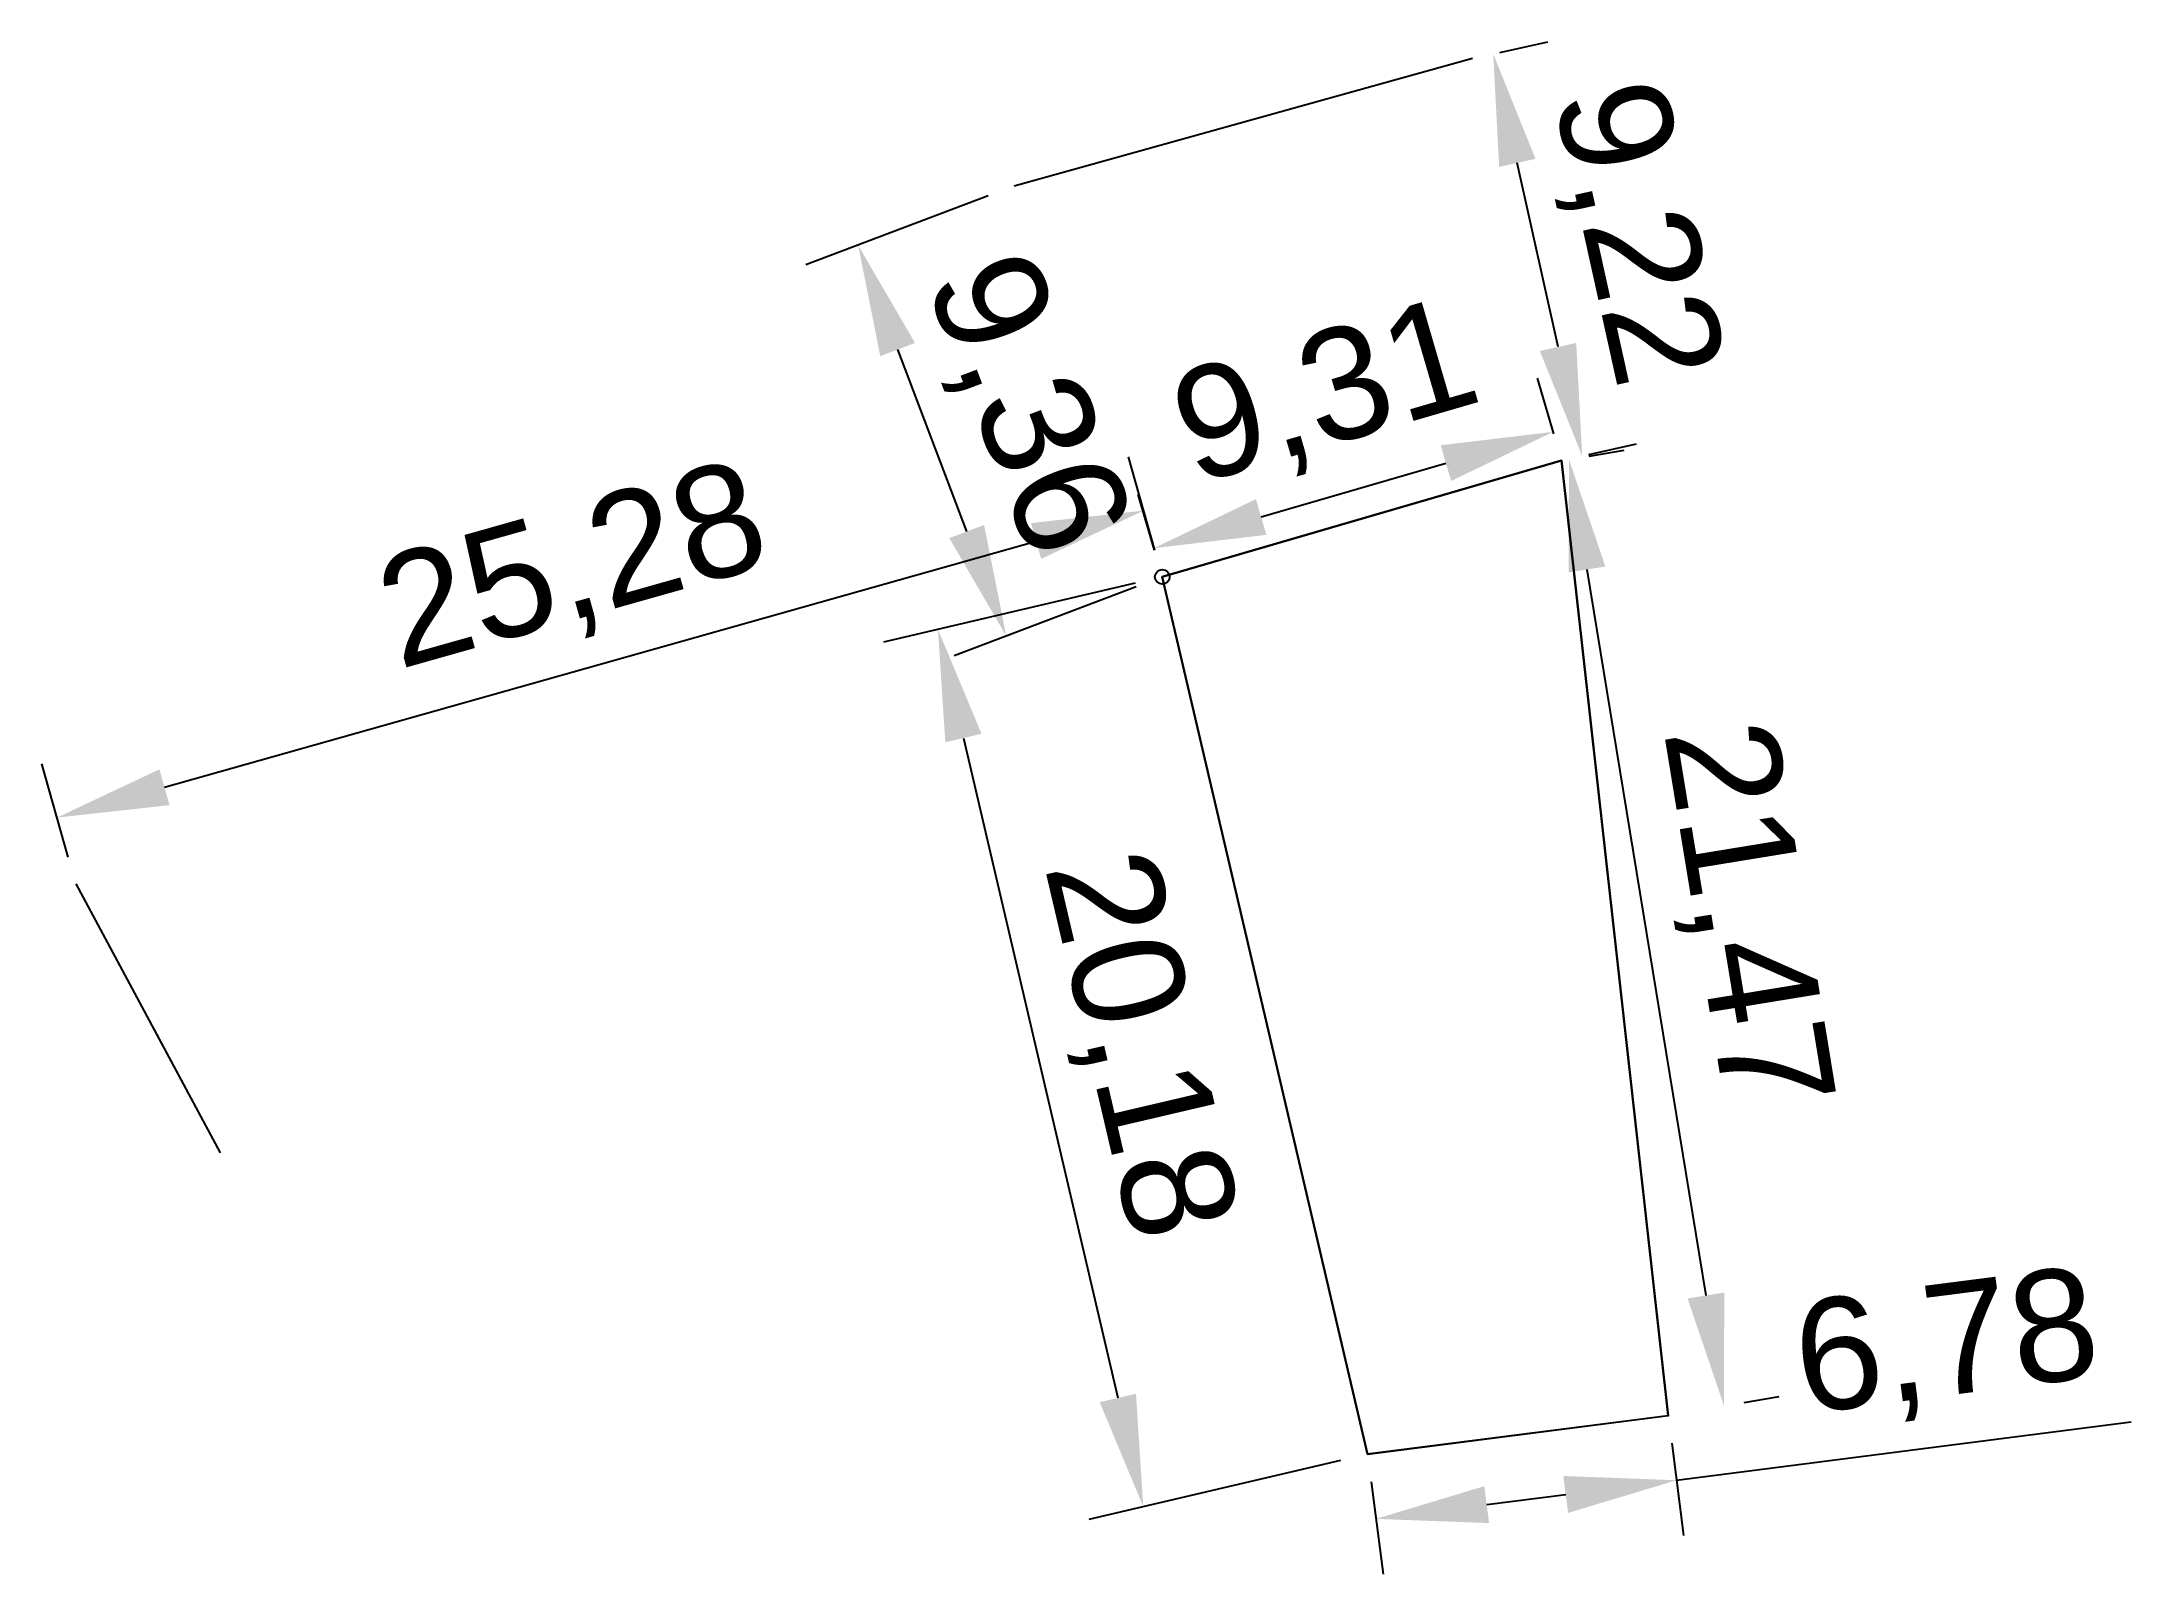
# Model space of a CAD drawing. Header units: millimetres. Extents: x 6013792 to 6013838.8, y 1317989.9 to 1318024.2.
import ezdxf

# ---------------------------------------------------------------- set-up
doc = ezdxf.new("R2010")
doc.units = ezdxf.units.MM
doc.styles.get("Standard").update_dxf_attribs({"font": 'arial.ttf'})
doc.dimstyles.new('ISO-25', dxfattribs={"dimtxt": 2.5, "dimasz": 2.5, "dimexe": 1.25, "dimexo": 0.625, "dimtad": 1, "dimtxsty": 'Standard', "dimcen": 2.5, "dimadec": 0, "dimazin": 0, "dimtfac": 1, "dimtmove": 0, "dimatfit": 3, "dimfxl": 1, "dimarcsym": 0})

# ---------------------------------------------------------------- blocks, each defined once
blk = doc.blocks.new('*D1')
at = {"color": 0, "lineweight": -2, "transparency": 16777216}
for p, q in [((6013825.874, 1318015.426), (6013825.512, 1318016.668)), ((6013819.325, 1318013.562), (6013823.462, 1318014.768)), ((6013816.937, 1318012.821), (6013816.575, 1318014.063))]:
    blk.add_line(p, q, dxfattribs=at)
at = {"color": 0, "transparency": 16777216}
for points in [[(6013823.345, 1318015.168), (6013823.578, 1318014.368), (6013825.862, 1318015.468)], [(6013819.208, 1318013.962), (6013819.442, 1318013.162), (6013816.925, 1318012.863)]]:
    blk.add_solid(points, dxfattribs=at)
at = {"layer": 'Defpoints', "color": 0, "transparency": 16777216}
for p in [(6013825.862, 1318015.468), (6013826.049, 1318014.826), (6013817.112, 1318012.221)]:
    blk.add_point(p, dxfattribs=at)
at = {"color": 0, "transparency": 16777216, "insert": (6013820.798, 1318016.208), "char_height": 2.5, "attachment_point": 5, "rotation": 16.2506}
blk.add_mtext('9,31', dxfattribs=at)
blk = doc.blocks.new('*D2')
at = {"color": 0, "lineweight": -2, "transparency": 16777216}
for p, q in [((6013816.503, 1318012.079), (6013810.873, 1318010.762)), ((6013812.66, 1318008.612), (6013816.117, 1317993.835)), ((6013821.099, 1317992.433), (6013815.469, 1317991.116))]:
    blk.add_line(p, q, dxfattribs=at)
at = {"color": 0, "transparency": 16777216}
for points in [[(6013813.066, 1318008.707), (6013812.254, 1318008.517), (6013812.09, 1318011.046)], [(6013816.523, 1317993.929), (6013815.711, 1317993.74), (6013816.686, 1317991.4)]]:
    blk.add_solid(points, dxfattribs=at)
at = {"layer": 'Defpoints', "color": 0, "transparency": 16777216}
for p in [(6013817.112, 1318012.221), (6013821.708, 1317992.575), (6013816.686, 1317991.4)]:
    blk.add_point(p, dxfattribs=at)
at = {"color": 0, "transparency": 16777216, "insert": (6013816.46, 1318001.708), "char_height": 2.5, "attachment_point": 5, "rotation": 283.167}
blk.add_mtext('20,18', dxfattribs=at)
blk = doc.blocks.new('*D3')
at = {"color": 0, "lineweight": -2, "transparency": 16777216}
for p, q in [((6013828.623, 1317991.992), (6013838.802, 1317993.301)), ((6013828.516, 1317992.82), (6013828.782, 1317990.753)), ((6013821.788, 1317991.955), (6013822.054, 1317989.888)), ((6013824.374, 1317991.446), (6013826.143, 1317991.674))]:
    blk.add_line(p, q, dxfattribs=at)
at = {"color": 0, "transparency": 16777216}
for points in [[(6013824.321, 1317991.859), (6013824.427, 1317991.033), (6013821.894, 1317991.127)], [(6013826.09, 1317992.087), (6013826.196, 1317991.26), (6013828.623, 1317991.992)]]:
    blk.add_solid(points, dxfattribs=at)
at = {"layer": 'Defpoints', "color": 0, "transparency": 16777216}
for p in [(6013828.437, 1317993.44), (6013821.708, 1317992.575), (6013828.623, 1317991.992)]:
    blk.add_point(p, dxfattribs=at)
at = {"color": 0, "transparency": 16777216, "insert": (6013834.681, 1317994.916), "char_height": 2.5, "attachment_point": 5, "rotation": 7.3264}
blk.add_mtext('6,78', dxfattribs=at)
blk = doc.blocks.new('*D4')
at = {"color": 0, "lineweight": -2, "transparency": 16777216}
for p, q in [((6013826.666, 1318014.927), (6013827.449, 1318015.055)), ((6013826.619, 1318012.386), (6013829.281, 1317996.129)), ((6013830.135, 1317993.735), (6013830.918, 1317993.864))]:
    blk.add_line(p, q, dxfattribs=at)
at = {"color": 0, "transparency": 16777216}
for points in [[(6013827.031, 1318012.453), (6013826.208, 1318012.319), (6013826.215, 1318014.853)], [(6013829.692, 1317996.196), (6013828.87, 1317996.062), (6013829.685, 1317993.662)]]:
    blk.add_solid(points, dxfattribs=at)
at = {"layer": 'Defpoints', "color": 0, "transparency": 16777216}
for p in [(6013826.049, 1318014.826), (6013829.518, 1317993.634), (6013829.685, 1317993.662)]:
    blk.add_point(p, dxfattribs=at)
at = {"color": 0, "transparency": 16777216, "insert": (6013830.05, 1318004.601), "char_height": 2.5, "attachment_point": 5, "rotation": 279.2978}
blk.add_mtext('21,47', dxfattribs=at)
blk = doc.blocks.new('*D5')
at = {"color": 0, "lineweight": -2, "transparency": 16777216}
for p, q in [((6013816.942, 1318012.822), (6013816.353, 1318014.907)), ((6013794.775, 1318007.51), (6013814.287, 1318013.024)), ((6013792.618, 1318005.948), (6013792.029, 1318008.033))]:
    blk.add_line(p, q, dxfattribs=at)
at = {"color": 0, "transparency": 16777216}
for points in [[(6013814.174, 1318013.425), (6013814.4, 1318012.623), (6013816.693, 1318013.704)], [(6013794.661, 1318007.911), (6013794.888, 1318007.109), (6013792.369, 1318006.83)]]:
    blk.add_solid(points, dxfattribs=at)
at = {"layer": 'Defpoints', "color": 0, "transparency": 16777216}
for p in [(6013816.693, 1318013.704), (6013817.112, 1318012.221), (6013792.788, 1318005.347)]:
    blk.add_point(p, dxfattribs=at)
at = {"color": 0, "transparency": 16777216, "insert": (6013803.952, 1318012.314), "char_height": 2.5, "attachment_point": 5, "rotation": 15.7804}
blk.add_mtext('25,28', dxfattribs=at)
blk = doc.blocks.new('*D6')
at = {"color": 0, "lineweight": -2, "transparency": 16777216}
for p, q in [((6013813.212, 1318020.752), (6013809.134, 1318019.207)), ((6013812.733, 1318013.235), (6013811.189, 1318017.312)), ((6013816.528, 1318012), (6013812.45, 1318010.455))]:
    blk.add_line(p, q, dxfattribs=at)
at = {"color": 0, "transparency": 16777216}
for points in [[(6013811.578, 1318017.459), (6013810.799, 1318017.164), (6013810.303, 1318019.649)], [(6013813.123, 1318013.383), (6013812.343, 1318013.088), (6013813.619, 1318010.897)]]:
    blk.add_solid(points, dxfattribs=at)
at = {"layer": 'Defpoints', "color": 0, "transparency": 16777216}
for p in [(6013813.796, 1318020.973), (6013810.303, 1318019.649), (6013817.112, 1318012.221)]:
    blk.add_point(p, dxfattribs=at)
at = {"color": 0, "transparency": 16777216, "insert": (6013813.95, 1318016.027), "char_height": 2.5, "attachment_point": 5, "rotation": 290.7509}
blk.add_mtext('9,36', dxfattribs=at)
blk = doc.blocks.new('*D7')
at = {"color": 0, "lineweight": -2, "transparency": 16777216}
for p, q in [((6013824.668, 1318023.966), (6013825.74, 1318024.203)), ((6013825.971, 1318017.369), (6013825.059, 1318021.492)), ((6013826.659, 1318014.961), (6013827.731, 1318015.198))]:
    blk.add_line(p, q, dxfattribs=at)
at = {"color": 0, "transparency": 16777216}
for points in [[(6013825.466, 1318021.582), (6013824.653, 1318021.402), (6013824.52, 1318023.933)], [(6013826.378, 1318017.459), (6013825.564, 1318017.279), (6013826.511, 1318014.928)]]:
    blk.add_solid(points, dxfattribs=at)
at = {"layer": 'Defpoints', "color": 0, "transparency": 16777216}
for p in [(6013824.058, 1318023.831), (6013824.52, 1318023.933), (6013826.049, 1318014.826)]:
    blk.add_point(p, dxfattribs=at)
at = {"color": 0, "transparency": 16777216, "insert": (6013827.592, 1318019.89), "char_height": 2.5, "attachment_point": 5, "rotation": 282.4675}
blk.add_mtext('9,22', dxfattribs=at)

msp = doc.modelspace()

# ---------------------------------------------------------------- linework, layer by layer
for points in [[(6013824.058, 1318023.831), (6013813.796, 1318020.973)], [(6013792.788, 1318005.347), (6013796.02, 1317999.326)]]:
    msp.add_lwpolyline(points)
for points in [[(6013817.112, 1318012.221), (6013826.049, 1318014.826), (6013828.437, 1317993.438), (6013821.708, 1317992.575)], [(6013826.049, 1318014.826), (6013817.112, 1318012.221), (6013821.708, 1317992.575), (6013828.437, 1317993.44)]]:
    msp.add_lwpolyline(points, close=True)
msp.add_circle((6013817.112, 1318012.221), 0.164)

# ---------------------------------------------------------------- dimensions: what is measured, and where the dimension line sits
for p1, p2, distance, picture, middle in [((6013826.049, 1318014.826), (6013824.058, 1318023.831), -0.473, '*D7', (6013827.592, 1318019.89)), ((6013817.112, 1318012.221), (6013813.796, 1318020.973), 3.736, '*D6', (6013813.95, 1318016.027)), ((6013817.112, 1318012.221), (6013826.049, 1318014.826), 0.668, '*D1', (6013820.798, 1318016.208)), ((6013826.049, 1318014.826), (6013829.518, 1317993.634), 0.169, '*D4', (6013830.05, 1318004.601)), ((6013792.788, 1318005.347), (6013817.112, 1318012.221), 1.541, '*D5', (6013803.952, 1318012.314)), ((6013817.112, 1318012.221), (6013821.708, 1317992.575), -5.157, '*D2', (6013816.46, 1318001.708)), ((6013821.708, 1317992.575), (6013828.437, 1317993.44), -1.46, '*D3', (6013834.681, 1317994.916))]:
    dim = msp.add_aligned_dim(p1=p1, p2=p2, distance=distance, dimstyle='ISO-25', override={"dimzin": 0})
    dim.commit()
    dim.dimension.update_dxf_attribs({"geometry": picture, "text_midpoint": middle})

doc.saveas('drawing.dxf')
